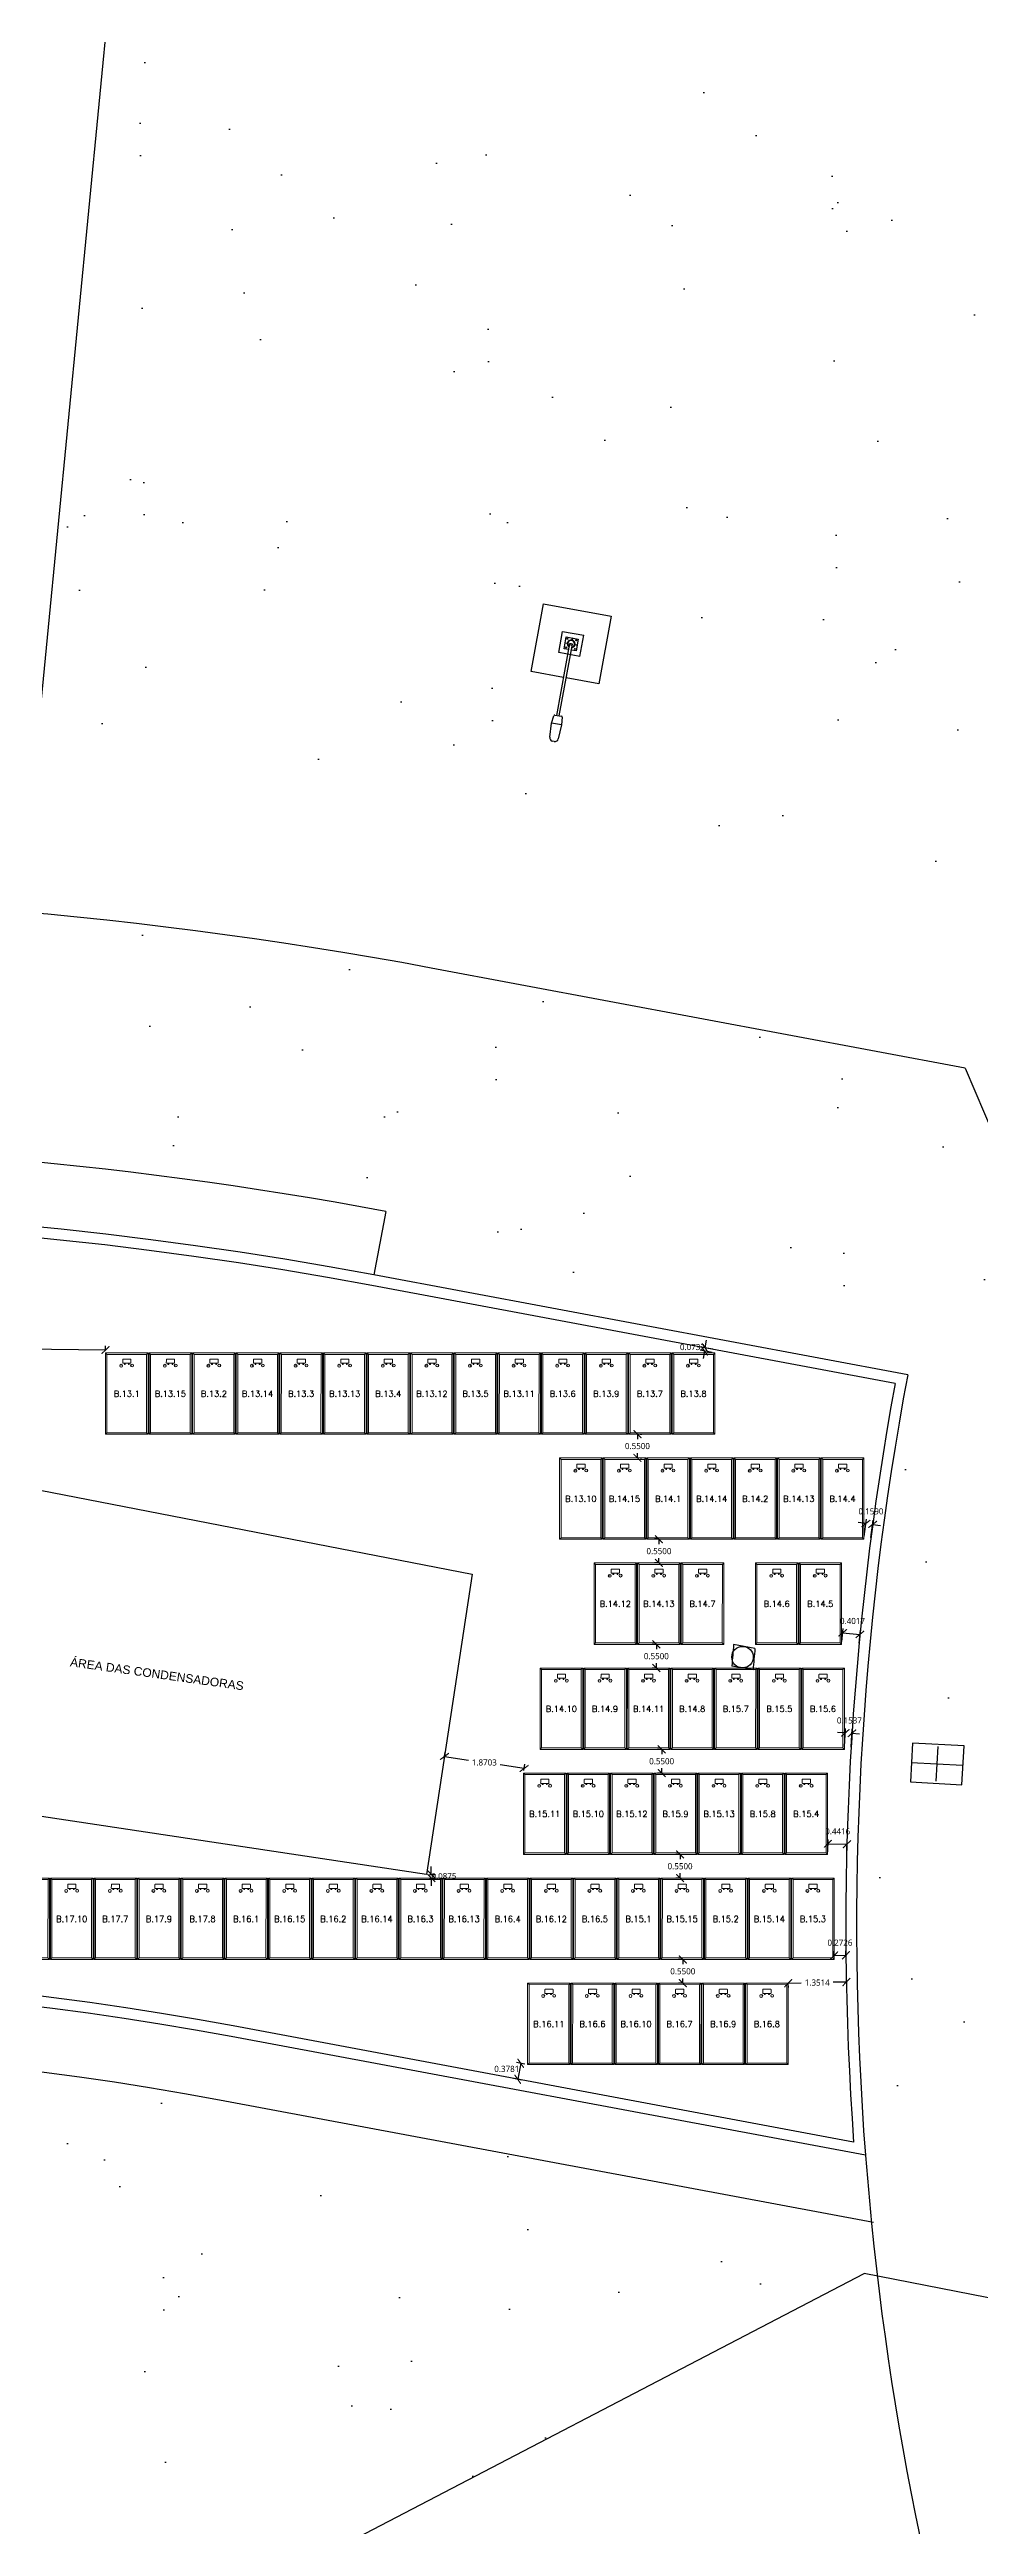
# Model space of a CAD drawing. Header units: metres. Extents: x 399 to 2240, y -1398 to 399.
# Drawn here: x 1980.4 to 2002.1, y -1213.2 to -1155.6 of the extents above; entities that cross this region are included whole.
import ezdxf

# ---------------------------------------------------------------- set-up
doc = ezdxf.new("R2010")
doc.units = ezdxf.units.M
doc.header["$MEASUREMENT"] = 0
doc.layers.get('0').update_dxf_attribs({"linetype": 'CONTINUOUS'})
doc.layers.get('Defpoints').update_dxf_attribs({"linetype": 'CONTINUOUS'})
for name, color, linetype in [('ARQUITETURA', 253, 'CONTINUOUS'), ('Cota', 10, 'CONTINUOUS'), ('MÓDULOS FV', 7, 'CONTINUOUS')]:
    doc.layers.add(name, color=color, linetype=linetype)
doc.layers.add('MOD_ALOCADOS_A', color=5, linetype='CONTINUOUS', lineweight=9)
doc.layers.add('MODULOS_PV', color=2, linetype='CONTINUOUS', lineweight=9)
doc.styles.add('ENGECAD', font='arial.ttf')
doc.styles.add('R120-500', font='romans.shx', dxfattribs={"height": 1.5})
doc.styles.add('Verdana', font='ebrima.ttf', dxfattribs={"height": 0.142547})
doc.dimstyles.get("Standard").update_dxf_attribs({"dimtxt": 0.18, "dimasz": 0.18, "dimexe": 0.18, "dimexo": 0.0625, "dimgap": 0.09, "dimtad": 0, "dimtih": 1, "dimtoh": 1, "dimdec": 4, "dimzin": 0, "dimdsep": 46, "dimtxsty": 'Standard', "dimcen": 0.09, "dimadec": 0, "dimazin": 0, "dimtfac": 1, "dimtdec": 4, "dimtofl": 0, "dimtmove": 0, "dimatfit": 3, "dimfxl": 1, "dimtolj": 1, "dimtzin": 0, "dimarcsym": 0})
pattern_1 = [(350.62296, (1466.5355, -762.2295), (4.08992, 4.08927), [0, -4.56, 0, -5.1, 0, -4.875]), (320.623, (1466.5355, -762.2295), (9.808834, 1.91215), [0, -2.46, 0, -4.11, 0, -1.575]), (280.623, (1464.013, -759.536), (6.39856, -6.807323), [0, -1.5, 0, -5.4, 0, -7.05]), (270.623, (1464.013, -759.536), (8.08648, -4.78256), [0, -0.75, 0, -3.54, 0, -4.05])]

# ---------------------------------------------------------------- blocks, each defined once
blk = doc.blocks.new('modulo')
at = {"layer": 'MODULOS_PV', "color": 8}
for p, q in [((-0.751, 2.014), (-0.753, 2.063)), ((-1.381, 1.342), (-1.43, 1.34)), ((0.577, 0.769), (0.626, 0.771)), ((-0.053, 0.097), (-0.051, 0.048))]:
    blk.add_line(p, q, dxfattribs=at)
for points in [[(-1.43, 1.34), (-0.753, 2.063), (0.626, 0.771), (-0.051, 0.048)], [(-1.381, 1.342), (-0.751, 2.014), (0.577, 0.769), (-0.053, 0.097)]]:
    blk.add_lwpolyline(points, close=True, dxfattribs=at)
for points in [[(-0.956, 1.498), (-0.935, 1.478), (-0.922, 1.492), (-0.943, 1.512)], [(-0.878, 1.581), (-0.857, 1.562), (-0.87, 1.548), (-0.891, 1.567)]]:
    blk.add_lwpolyline(points, dxfattribs=at)
at = {"layer": 'MODULOS_PV', "color": 1}
blk.add_circle((-0.963, 1.403), 0.0332, dxfattribs=at)
at = {"layer": 'MODULOS_PV', "color": 8}
blk.add_circle((-0.793, 1.591), 0.0332, dxfattribs=at)
blk.add_open_spline([(-0.986, 1.473), (-1.006, 1.493), (-1.027, 1.512), (-1.048, 1.532), (-1.048, 1.532), (-1.049, 1.534), (-1.049, 1.536), (-1.048, 1.538), (-1.048, 1.539), (-1.007, 1.583), (-0.966, 1.627), (-0.925, 1.67), (-0.924, 1.671), (-0.922, 1.672), (-0.919, 1.672), (-0.918, 1.671), (-0.917, 1.671), (-0.897, 1.652), (-0.876, 1.632), (-0.855, 1.613), (-0.855, 1.612), (-0.854, 1.611), (-0.854, 1.608), (-0.855, 1.606), (-0.855, 1.605), (-0.896, 1.561), (-0.937, 1.518), (-0.978, 1.474), (-0.979, 1.473), (-0.981, 1.472), (-0.984, 1.472), (-0.985, 1.473), (-0.986, 1.473)], degree=3, knots=[0, 0, 0, 0, 1, 1, 1, 1.002534, 1.003925, 1.008052, 1.008052, 1.008052, 2.008052, 2.008052, 2.008052, 2.012179, 2.01357, 2.016104, 2.016104, 2.016104, 3.016104, 3.016104, 3.016104, 3.018638, 3.02003, 3.024156, 3.024156, 3.024156, 4.024156, 4.024156, 4.024156, 4.028283, 4.029675, 4.032208, 4.032208, 4.032208, 4.032208], dxfattribs=at)
at = {"layer": 'MODULOS_PV', "color": 1, "insert": (-0.997, 1.409), "char_height": 0.0572, "width": 0.10748, "attachment_point": 1, "rotation": 46.87223}
blk.add_mtext('+', dxfattribs=at)
at = {"layer": 'MODULOS_PV', "color": 8, "insert": (-0.827, 1.597), "char_height": 0.0572, "width": 0.10748, "attachment_point": 1, "rotation": 46.87223}
blk.add_mtext('-', dxfattribs=at)
blk = doc.blocks.new('_ArchTick')
at = {"color": 0, "linetype": 'ByBlock', "const_width": 0.15}
blk.add_lwpolyline([(-0.5, -0.5), (0.5, 0.5)], dxfattribs=at)
blk = doc.blocks.new('*D1101')
at = {"layer": 'Cota', "color": 0, "lineweight": -2, "transparency": 16777216}
for p, q in [((1991.492, -1202.427), (1991.296, -1202.39)), ((1991.394, -1202.409), (1991.324, -1202.78)), ((1991.423, -1202.799), (1991.226, -1202.762))]:
    blk.add_line(p, q, dxfattribs=at)
at = {"layer": 'Defpoints', "color": 0, "transparency": 16777216}
for p in [(1991.554, -1202.439), (1991.324, -1202.78), (1991.484, -1202.81)]:
    blk.add_point(p, dxfattribs=at)
at = {"layer": 'Cota', "color": 0, "lineweight": -2, "transparency": 16777216, "xscale": 0.18, "yscale": 0.18, "zscale": 0.18}
for p, rotation in [((1991.394, -1202.409), 79.39323780001254), ((1991.324, -1202.78), 259.3932378000125)]:
    blk.add_blockref('_ArchTick', p, dxfattribs=dict(at, rotation=rotation))
at = {"layer": 'Cota', "color": 0, "transparency": 16777216, "insert": (1991.071, -1202.541), "char_height": 0.1425, "attachment_point": 5, "style": 'Verdana'}
blk.add_mtext('\\A1;0.3781', dxfattribs=at)
blk = doc.blocks.new('*D1102')
at = {"layer": 'Cota', "color": 0, "lineweight": -2, "transparency": 16777216}
for p, q in [((1997.61, -1200.549), (1997.914, -1200.543)), ((1997.611, -1200.611), (1997.612, -1200.649)), ((1998.961, -1200.523), (1998.657, -1200.529)), ((1998.962, -1200.586), (1998.963, -1200.623))]:
    blk.add_line(p, q, dxfattribs=at)
at = {"layer": 'Defpoints', "color": 0, "transparency": 16777216}
for p in [(1997.61, -1200.549), (1998.961, -1200.523), (1998.961, -1200.523)]:
    blk.add_point(p, dxfattribs=at)
at = {"layer": 'Cota', "color": 0, "lineweight": -2, "transparency": 16777216, "xscale": 0.18, "yscale": 0.18, "zscale": 0.18}
for p, rotation in [((1997.61, -1200.549), 181.0801411713875), ((1998.961, -1200.523), 1.080141171387415)]:
    blk.add_blockref('_ArchTick', p, dxfattribs=dict(at, rotation=rotation))
at = {"layer": 'Cota', "color": 0, "transparency": 16777216, "insert": (1998.285, -1200.536), "char_height": 0.1425, "attachment_point": 5, "style": 'Verdana'}
blk.add_mtext('\\A1;1.3514', dxfattribs=at)
blk = doc.blocks.new('*D1103')
at = {"layer": 'Cota', "color": 0, "lineweight": -2, "transparency": 16777216}
for p, q in [((1998.68, -1199.936), (1998.678, -1199.803)), ((1998.679, -1199.903), (1998.952, -1199.9)), ((1998.952, -1199.933), (1998.951, -1199.8))]:
    blk.add_line(p, q, dxfattribs=at)
at = {"layer": 'Defpoints', "color": 0, "transparency": 16777216}
for p in [(1998.68, -1199.999), (1998.952, -1199.9), (1998.953, -1199.996)]:
    blk.add_point(p, dxfattribs=at)
at = {"layer": 'Cota', "color": 0, "lineweight": -2, "transparency": 16777216, "xscale": 0.18, "yscale": 0.18, "zscale": 0.18}
for p, rotation in [((1998.679, -1199.903), 180.6465997964564), ((1998.952, -1199.9), 0.6465997964564099)]:
    blk.add_blockref('_ArchTick', p, dxfattribs=dict(at, rotation=rotation))
at = {"layer": 'Cota', "color": 0, "transparency": 16777216, "insert": (1998.812, -1199.609), "char_height": 0.1425, "attachment_point": 5, "style": 'Verdana'}
blk.add_mtext('\\A1;0.2726', dxfattribs=at)
blk = doc.blocks.new('*D1104')
at = {"layer": 'Cota', "color": 0, "lineweight": -2, "transparency": 16777216}
for p, q in [((1998.528, -1197.496), (1998.535, -1197.211)), ((1998.969, -1197.507), (1998.976, -1197.221)), ((1998.532, -1197.311), (1998.974, -1197.321))]:
    blk.add_line(p, q, dxfattribs=at)
at = {"layer": 'Defpoints', "color": 0, "transparency": 16777216}
for p in [(1998.526, -1197.559), (1998.968, -1197.569), (1998.974, -1197.321)]:
    blk.add_point(p, dxfattribs=at)
at = {"layer": 'Cota', "color": 0, "lineweight": -2, "transparency": 16777216, "xscale": 0.18, "yscale": 0.18, "zscale": 0.18}
for p, rotation in [((1998.532, -1197.311), 178.6527576773388), ((1998.974, -1197.321), 358.6527576773389)]:
    blk.add_blockref('_ArchTick', p, dxfattribs=dict(at, rotation=rotation))
at = {"layer": 'Cota', "color": 0, "transparency": 16777216, "insert": (1998.76, -1197.023), "char_height": 0.1425, "attachment_point": 5, "style": 'Verdana'}
blk.add_mtext('\\A1;0.4416', dxfattribs=at)
blk = doc.blocks.new('*D1105')
at = {"layer": 'Cota', "color": 0, "lineweight": -2, "transparency": 16777216}
for p, q in [((1998.937, -1194.735), (1998.757, -1194.725)), ((1998.918, -1195.056), (1998.943, -1194.635)), ((1999.072, -1195.065), (1999.096, -1194.644)), ((1999.091, -1194.744), (1999.27, -1194.755))]:
    blk.add_line(p, q, dxfattribs=at)
at = {"layer": 'Defpoints', "color": 0, "transparency": 16777216}
for p in [(1999.091, -1194.744), (1998.915, -1195.119), (1999.068, -1195.128)]:
    blk.add_point(p, dxfattribs=at)
at = {"layer": 'Cota', "color": 0, "lineweight": -2, "transparency": 16777216, "xscale": 0.18, "yscale": 0.18, "zscale": 0.18}
for p, rotation in [((1998.937, -1194.735), 356.6450606370032), ((1999.091, -1194.744), 176.6450606370032)]:
    blk.add_blockref('_ArchTick', p, dxfattribs=dict(at, rotation=rotation))
at = {"layer": 'Cota', "color": 0, "transparency": 16777216, "insert": (1999.031, -1194.447), "char_height": 0.1425, "attachment_point": 5, "style": 'Verdana'}
blk.add_mtext('\\A1;0.1537', dxfattribs=at)
blk = doc.blocks.new('*D1106')
at = {"layer": 'Cota', "color": 0, "lineweight": -2, "transparency": 16777216}
for p, q in [((1998.857, -1192.616), (1998.886, -1192.31)), ((1998.877, -1192.41), (1999.277, -1192.447)), ((1999.257, -1192.654), (1999.286, -1192.348))]:
    blk.add_line(p, q, dxfattribs=at)
at = {"layer": 'Defpoints', "color": 0, "transparency": 16777216}
for p in [(1999.277, -1192.447), (1998.852, -1192.679), (1999.252, -1192.716)]:
    blk.add_point(p, dxfattribs=at)
at = {"layer": 'Cota', "color": 0, "lineweight": -2, "transparency": 16777216, "xscale": 0.18, "yscale": 0.18, "zscale": 0.18}
for p, rotation in [((1998.877, -1192.41), 174.6578127096042), ((1999.277, -1192.447), 354.6578127096042)]:
    blk.add_blockref('_ArchTick', p, dxfattribs=dict(at, rotation=rotation))
at = {"layer": 'Cota', "color": 0, "transparency": 16777216, "insert": (1999.104, -1192.137), "char_height": 0.1425, "attachment_point": 5, "style": 'Verdana'}
blk.add_mtext('\\A1;0.4017', dxfattribs=at)
blk = doc.blocks.new('*D1107')
at = {"layer": 'Cota', "color": 0, "lineweight": -2, "transparency": 16777216}
for p, q in [((1999.376, -1190.177), (1999.428, -1189.772)), ((1999.533, -1190.197), (1999.586, -1189.792)), ((1999.415, -1189.871), (1999.237, -1189.848)), ((1999.573, -1189.892), (1999.751, -1189.915))]:
    blk.add_line(p, q, dxfattribs=at)
at = {"layer": 'Defpoints', "color": 0, "transparency": 16777216}
for p in [(1999.368, -1190.239), (1999.525, -1190.259), (1999.573, -1189.892)]:
    blk.add_point(p, dxfattribs=at)
at = {"layer": 'Cota', "color": 0, "lineweight": -2, "transparency": 16777216, "xscale": 0.18, "yscale": 0.18, "zscale": 0.18}
for p, rotation in [((1999.415, -1189.871), 352.6264850327659), ((1999.573, -1189.892), 172.6264850327658)]:
    blk.add_blockref('_ArchTick', p, dxfattribs=dict(at, rotation=rotation))
at = {"layer": 'Cota', "color": 0, "transparency": 16777216, "insert": (1999.532, -1189.591), "char_height": 0.1425, "attachment_point": 5, "style": 'Verdana'}
blk.add_mtext('\\A1;0.1590', dxfattribs=at)
blk = doc.blocks.new('*D1108')
at = {"layer": 'Cota', "color": 0, "lineweight": -2, "transparency": 16777216}
for p, q in [((1995.678, -1185.792), (1995.711, -1185.615)), ((1995.845, -1185.897), (1995.567, -1185.845)), ((1995.858, -1185.825), (1995.58, -1185.773)), ((1995.665, -1185.864), (1995.632, -1186.04))]:
    blk.add_line(p, q, dxfattribs=at)
at = {"layer": 'Defpoints', "color": 0, "transparency": 16777216}
for p in [(1995.678, -1185.792), (1995.906, -1185.909), (1995.92, -1185.837)]:
    blk.add_point(p, dxfattribs=at)
at = {"layer": 'Cota', "color": 0, "lineweight": -2, "transparency": 16777216, "xscale": 0.18, "yscale": 0.18, "zscale": 0.18}
for p, rotation in [((1995.665, -1185.864), 79.39323780009576), ((1995.678, -1185.792), 259.3932378000958)]:
    blk.add_blockref('_ArchTick', p, dxfattribs=dict(at, rotation=rotation))
at = {"layer": 'Cota', "color": 0, "transparency": 16777216, "insert": (1995.384, -1185.774), "char_height": 0.1425, "attachment_point": 5, "style": 'Verdana'}
blk.add_mtext('\\A1;0.0732', dxfattribs=at)
blk = doc.blocks.new('*D1109')
at = {"layer": 'Cota', "color": 0, "lineweight": -2, "transparency": 16777216}
for p, q in [((1994.107, -1187.799), (1994.107, -1187.91)), ((1994.169, -1187.799), (1994.207, -1187.799)), ((1994.107, -1188.349), (1994.107, -1188.237)), ((1994.169, -1188.349), (1994.207, -1188.349))]:
    blk.add_line(p, q, dxfattribs=at)
at = {"layer": 'Defpoints', "color": 0, "transparency": 16777216}
for p in [(1994.107, -1187.799), (1994.107, -1188.349), (1994.107, -1188.349)]:
    blk.add_point(p, dxfattribs=at)
at = {"layer": 'Cota', "color": 0, "lineweight": -2, "transparency": 16777216, "xscale": 0.18, "yscale": 0.18, "zscale": 0.18}
for p, rotation in [((1994.107, -1187.799), 90.0000587896407), ((1994.107, -1188.349), 270.0000587896407)]:
    blk.add_blockref('_ArchTick', p, dxfattribs=dict(at, rotation=rotation))
at = {"layer": 'Cota', "color": 0, "transparency": 16777216, "insert": (1994.107, -1188.074), "char_height": 0.1425, "attachment_point": 5, "style": 'Verdana'}
blk.add_mtext('\\A1;0.5500', dxfattribs=at)
blk = doc.blocks.new('*D1110')
at = {"layer": 'Cota', "color": 0, "lineweight": -2, "transparency": 16777216}
for p, q in [((1994.6, -1190.239), (1994.506, -1190.239)), ((1994.606, -1190.239), (1994.606, -1190.35)), ((1994.6, -1190.789), (1994.506, -1190.789)), ((1994.606, -1190.789), (1994.606, -1190.677))]:
    blk.add_line(p, q, dxfattribs=at)
at = {"layer": 'Defpoints', "color": 0, "transparency": 16777216}
for p in [(1994.663, -1190.239), (1994.606, -1190.789), (1994.663, -1190.789)]:
    blk.add_point(p, dxfattribs=at)
at = {"layer": 'Cota', "color": 0, "lineweight": -2, "transparency": 16777216, "xscale": 0.18, "yscale": 0.18, "zscale": 0.18}
for p, rotation in [((1994.606, -1190.239), 90.0000587896705), ((1994.606, -1190.789), 270.0000587896705)]:
    blk.add_blockref('_ArchTick', p, dxfattribs=dict(at, rotation=rotation))
at = {"layer": 'Cota', "color": 0, "transparency": 16777216, "insert": (1994.606, -1190.514), "char_height": 0.1425, "attachment_point": 5, "style": 'Verdana'}
blk.add_mtext('\\A1;0.5500', dxfattribs=at)
blk = doc.blocks.new('*D1111')
at = {"layer": 'Cota', "color": 0, "lineweight": -2, "transparency": 16777216}
for p, q in [((1994.543, -1192.679), (1994.446, -1192.679)), ((1994.543, -1193.229), (1994.446, -1193.229)), ((1994.546, -1192.679), (1994.546, -1192.79)), ((1994.546, -1193.229), (1994.546, -1193.117))]:
    blk.add_line(p, q, dxfattribs=at)
at = {"layer": 'Defpoints', "color": 0, "transparency": 16777216}
for p in [(1994.546, -1193.229), (1994.606, -1192.679), (1994.606, -1193.229)]:
    blk.add_point(p, dxfattribs=at)
at = {"layer": 'Cota', "color": 0, "lineweight": -2, "transparency": 16777216, "xscale": 0.18, "yscale": 0.18, "zscale": 0.18}
for p, rotation in [((1994.546, -1192.679), 90.0000587896732), ((1994.546, -1193.229), 270.0000587896732)]:
    blk.add_blockref('_ArchTick', p, dxfattribs=dict(at, rotation=rotation))
at = {"layer": 'Cota', "color": 0, "transparency": 16777216, "insert": (1994.546, -1192.954), "char_height": 0.1425, "attachment_point": 5, "style": 'Verdana'}
blk.add_mtext('\\A1;0.5500', dxfattribs=at)
blk = doc.blocks.new('*D1112')
at = {"layer": 'Cota', "color": 0, "lineweight": -2, "transparency": 16777216}
for p, q in [((1994.667, -1195.119), (1994.57, -1195.119)), ((1994.67, -1195.119), (1994.67, -1195.23)), ((1994.667, -1195.669), (1994.57, -1195.669)), ((1994.67, -1195.669), (1994.67, -1195.557))]:
    blk.add_line(p, q, dxfattribs=at)
at = {"layer": 'Defpoints', "color": 0, "transparency": 16777216}
for p in [(1994.729, -1195.119), (1994.67, -1195.669), (1994.729, -1195.669)]:
    blk.add_point(p, dxfattribs=at)
at = {"layer": 'Cota', "color": 0, "lineweight": -2, "transparency": 16777216, "xscale": 0.18, "yscale": 0.18, "zscale": 0.18}
for p, rotation in [((1994.67, -1195.119), 90.0000587896732), ((1994.67, -1195.669), 270.0000587896732)]:
    blk.add_blockref('_ArchTick', p, dxfattribs=dict(at, rotation=rotation))
at = {"layer": 'Cota', "color": 0, "transparency": 16777216, "insert": (1994.67, -1195.394), "char_height": 0.1425, "attachment_point": 5, "style": 'Verdana'}
blk.add_mtext('\\A1;0.5500', dxfattribs=at)
blk = doc.blocks.new('*D1113')
at = {"layer": 'Cota', "color": 0, "lineweight": -2, "transparency": 16777216}
for p, q in [((1995.087, -1197.559), (1994.998, -1197.559)), ((1995.098, -1197.559), (1995.098, -1197.67)), ((1995.087, -1198.109), (1994.998, -1198.109)), ((1995.098, -1198.109), (1995.098, -1197.997))]:
    blk.add_line(p, q, dxfattribs=at)
at = {"layer": 'Defpoints', "color": 0, "transparency": 16777216}
for p in [(1995.149, -1197.559), (1995.098, -1198.109), (1995.149, -1198.109)]:
    blk.add_point(p, dxfattribs=at)
at = {"layer": 'Cota', "color": 0, "lineweight": -2, "transparency": 16777216, "xscale": 0.18, "yscale": 0.18, "zscale": 0.18}
for p, rotation in [((1995.098, -1197.559), 90.00005878965374), ((1995.098, -1198.109), 270.0000587896537)]:
    blk.add_blockref('_ArchTick', p, dxfattribs=dict(at, rotation=rotation))
at = {"layer": 'Cota', "color": 0, "transparency": 16777216, "insert": (1995.098, -1197.834), "char_height": 0.1425, "attachment_point": 5, "style": 'Verdana'}
blk.add_mtext('\\A1;0.5500', dxfattribs=at)
blk = doc.blocks.new('*D1114')
at = {"layer": 'Cota', "color": 0, "lineweight": -2, "transparency": 16777216}
for p, q in [((1995.145, -1199.999), (1995.061, -1199.999)), ((1995.161, -1199.999), (1995.161, -1200.11)), ((1995.145, -1200.549), (1995.061, -1200.549)), ((1995.161, -1200.549), (1995.161, -1200.437))]:
    blk.add_line(p, q, dxfattribs=at)
at = {"layer": 'Defpoints', "color": 0, "transparency": 16777216}
for p in [(1995.207, -1199.999), (1995.161, -1200.549), (1995.207, -1200.549)]:
    blk.add_point(p, dxfattribs=at)
at = {"layer": 'Cota', "color": 0, "lineweight": -2, "transparency": 16777216, "xscale": 0.18, "yscale": 0.18, "zscale": 0.18}
for p, rotation in [((1995.161, -1199.999), 90.00005878965327), ((1995.161, -1200.549), 270.0000587896532)]:
    blk.add_blockref('_ArchTick', p, dxfattribs=dict(at, rotation=rotation))
at = {"layer": 'Cota', "color": 0, "transparency": 16777216, "insert": (1995.161, -1200.274), "char_height": 0.1425, "attachment_point": 5, "style": 'Verdana'}
blk.add_mtext('\\A1;0.5500', dxfattribs=at)
blk = doc.blocks.new('*D1115')
at = {"layer": 'Cota', "color": 0, "lineweight": -2, "transparency": 16777216}
for p, q in [((1974.286, -1185.765), (1974.287, -1185.662)), ((1974.286, -1185.762), (1977.641, -1185.799)), ((1981.747, -1185.846), (1981.748, -1185.743)), ((1981.747, -1185.843), (1978.393, -1185.807))]:
    blk.add_line(p, q, dxfattribs=at)
at = {"layer": 'Defpoints', "color": 0, "transparency": 16777216}
for p in [(1974.286, -1185.762), (1974.286, -1185.827), (1981.746, -1185.909)]:
    blk.add_point(p, dxfattribs=at)
at = {"layer": 'Cota', "color": 0, "lineweight": -2, "transparency": 16777216, "xscale": 0.18, "yscale": 0.18, "zscale": 0.18}
for p, rotation in [((1974.286, -1185.762), 179.3739300210051), ((1981.747, -1185.843), 359.3739300210051)]:
    blk.add_blockref('_ArchTick', p, dxfattribs=dict(at, rotation=rotation))
at = {"layer": 'Cota', "color": 0, "transparency": 16777216, "insert": (1978.017, -1185.803), "char_height": 0.1425, "attachment_point": 5, "style": 'Verdana'}
blk.add_mtext('\\A1;7.4612', dxfattribs=at)
blk = doc.blocks.new('*D1127')
at = {"layer": 'Cota', "color": 0, "lineweight": -2, "transparency": 16777216}
for p, q in [((1989.318, -1198.021), (1989.318, -1197.841)), ((1989.272, -1198.021), (1989.418, -1198.021)), ((1989.272, -1198.109), (1989.418, -1198.109)), ((1989.318, -1198.109), (1989.318, -1198.289))]:
    blk.add_line(p, q, dxfattribs=at)
at = {"layer": 'Defpoints', "color": 0, "transparency": 16777216}
for p in [(1989.209, -1198.021), (1989.209, -1198.109), (1989.318, -1198.109)]:
    blk.add_point(p, dxfattribs=at)
at = {"layer": 'Cota', "color": 0, "lineweight": -2, "transparency": 16777216, "xscale": 0.18, "yscale": 0.18, "zscale": 0.18}
for p, rotation in [((1989.318, -1198.021), 270.0000587897921), ((1989.318, -1198.109), 90.00005878979215)]:
    blk.add_blockref('_ArchTick', p, dxfattribs=dict(at, rotation=rotation))
at = {"layer": 'Cota', "color": 0, "transparency": 16777216, "insert": (1989.61, -1198.065), "char_height": 0.1425, "attachment_point": 5, "style": 'Verdana'}
blk.add_mtext('\\A1;0.0875', dxfattribs=at)
blk = doc.blocks.new('*D1128')
at = {"layer": 'Cota', "color": 0, "lineweight": -2, "transparency": 16777216}
for p, q in [((1989.618, -1195.327), (1989.639, -1195.184)), ((1989.624, -1195.282), (1990.181, -1195.367)), ((1991.473, -1195.563), (1990.916, -1195.478)), ((1991.467, -1195.607), (1991.488, -1195.464))]:
    blk.add_line(p, q, dxfattribs=at)
at = {"layer": 'Defpoints', "color": 0, "transparency": 16777216}
for p in [(1989.608, -1195.388), (1989.624, -1195.282), (1991.457, -1195.669)]:
    blk.add_point(p, dxfattribs=at)
at = {"layer": 'Cota', "color": 0, "lineweight": -2, "transparency": 16777216, "xscale": 0.18, "yscale": 0.18, "zscale": 0.18}
for p, rotation in [((1989.624, -1195.282), 171.3787886350842), ((1991.473, -1195.563), 351.3787886350843)]:
    blk.add_blockref('_ArchTick', p, dxfattribs=dict(at, rotation=rotation))
at = {"layer": 'Cota', "color": 0, "transparency": 16777216, "insert": (1990.549, -1195.423), "char_height": 0.1425, "attachment_point": 5, "style": 'Verdana'}
blk.add_mtext('\\A1;1.8703', dxfattribs=at)

msp = doc.modelspace()

# ---------------------------------------------------------------- hatches: boundary and pattern name
at = {"layer": 'ARQUITETURA'}
h = msp.add_hatch(dxfattribs=at)
h.set_pattern_fill('AR-SAND', color=116, scale=3, angle=-46.87704, style=0)
h.set_pattern_definition(pattern_1)
h.paths.add_polyline_path([(1984.12759, -1141.16986), (1983.91476, -1144.15924), (1982.84013, -1144.08273), (1980.11848, -1171.81562), (1989.50563, -1172.83207), (2002.4635, -1175.36232), (2004.70951, -1163.2691), (2008.1923, -1163.92132), (2011.43611, -1147.41115), (2007.82489, -1146.63315), (2008.10557, -1145.13435)])
h = msp.add_hatch(dxfattribs=at)
h.set_pattern_fill('AR-SAND', color=116, scale=3, angle=-46.87704, style=0)
h.set_pattern_definition(pattern_1)
h.paths.add_polyline_path([(2008.00071, -1145.11471), (2011.52167, -1146.14201), (2011.58823, -1145.78655)])
h.paths.add_polyline_path([(2011.50994, -1146.20466), (2005.92593, -1176.01071), (2009.51758, -1156.84434), (2009.51754, -1156.84433), (2011.28916, -1147.38364)])
edge = h.paths.add_edge_path()
edge.add_line((1981.15651, -1171.77599), (1975.18458, -1171.19626))
edge.add_line((1975.18458, -1171.19626), (1977.01386, -1152.35226))
edge.add_line((1977.01386, -1152.35226), (1946.45592, -1159.90345))
edge.add_line((1946.45592, -1159.90345), (1949.83932, -1173.59435))
edge.add_arc((1971.32536, -1273.04993), 101.75, 84.4553969, 102.1906354, ccw=False)
h = msp.add_hatch(dxfattribs=at)
h.set_pattern_fill('AR-SAND', color=116, scale=3, angle=-46.87704, style=0)
h.set_pattern_definition(pattern_1)
h.paths.add_polyline_path([(2005.92593, -1176.01071), (2011.48056, -1177.05091), (2011.76165, -1182.23207), (2013.85008, -1188.7879), (2015.04497, -1193.27489), (2016.46975, -1200.45313), (2020.43797, -1211.4072), (2019.66286, -1211.25574), (2004.64815, -1175.9566), (2004.34673, -1174.31467), (2005.5148, -1174.10025)])
edge = h.paths.add_edge_path()
edge.add_line((2001.722, -1179.29655), (1999.39192, -1178.85664))
edge.add_line((1999.39192, -1178.85664), (2000.76133, -1183.75233))
edge.add_line((2000.76133, -1183.75233), (2002.48962, -1184.22788))
edge.add_line((2002.48962, -1184.22788), (2004.03604, -1186.01489))
edge.add_line((2004.03604, -1186.01489), (2004.68989, -1192.70557))
edge.add_line((2004.68989, -1192.70557), (2007.184, -1195.36869))
edge.add_line((2007.184, -1195.36869), (2009.96269, -1201.0754))
edge.add_line((2009.96269, -1201.0754), (2013.60856, -1210.0728))
edge.add_line((2013.60856, -1210.0728), (2014.92203, -1210.32944))
edge.add_line((2014.92203, -1210.32944), (2001.72035, -1179.29268))
h = msp.add_hatch(dxfattribs=at)
h.set_pattern_fill('AR-SAND', color=116, scale=3, angle=-46.87704, style=0)
h.set_pattern_definition(pattern_1)
h.paths.add_polyline_path([(1968.9397, -1175.47667), (1969.02601, -1177.39605), (1972.99156, -1177.31443), (1980.86358, -1177.77619), (1990.30695, -1179.19009), (2001.35222, -1181.25851), (2001.722, -1179.29655), (1989.31795, -1176.97012), (1984.28414, -1176.06464), (1972.70691, -1175.34477)])
h.paths.add_polyline_path([(1965.02855, -1177.54241), (1964.94195, -1175.61665), (1962.44622, -1175.70403), (1953.48839, -1176.94111), (1938.94793, -1180.81781), (1927.11067, -1185.95896), (1914.8088, -1193.36291), (1907.47218, -1199.04206), (1908.83813, -1200.50058), (1915.41236, -1195.32092), (1922.39233, -1190.74792), (1929.65232, -1186.84424), (1937.161, -1183.60241), (1948.06103, -1180.16918), (1955.43574, -1178.62757)])
h = msp.add_hatch(dxfattribs=at)
h.set_pattern_fill('AR-SAND', color=116, scale=3, angle=-46.87704, style=0)
h.set_pattern_definition(pattern_1)
edge = h.paths.add_edge_path()
edge.add_arc((1971.32536, -1273.04993), 92, 93.8204068, 111.9076302)
edge.add_line((1936.99912, -1187.69356), (1937.55879, -1189.08524))
edge.add_arc((1971.32536, -1273.04993), 90.5, 111.9076302, 114.2035396)
edge.add_line((1934.22223, -1190.50535), (1933.60764, -1189.13704))
edge.add_arc((1971.32536, -1273.04993), 92, 114.2032815, 121.5740711)
edge.add_line((1923.15412, -1194.66924), (1910.16167, -1202.65415))
edge.add_line((1910.16167, -1202.65415), (1908.83813, -1200.50058))
edge.add_arc((1971.32536, -1273.04993), 95.75, 93.7716139, 130.738536, ccw=False)
edge.add_line((1965.02697, -1177.5073), (1965.19547, -1181.25437))
edge = h.paths.add_edge_path()
edge.add_arc((1971.32536, -1273.04993), 92, 79.3932378, 91.3290897)
edge.add_line((1969.19143, -1181.07468), (1969.02293, -1177.32761))
edge.add_arc((1971.32536, -1273.04993), 95.75, 79.3932378, 91.3778825, ccw=False)
edge.add_line((1988.94981, -1178.93595), (2001.35222, -1181.25851))
edge.add_line((2001.35222, -1181.25851), (2013.60856, -1210.0728))
edge.add_line((2013.60856, -1210.0728), (1999.37331, -1207.29136))
edge.add_line((1999.37331, -1207.29136), (1985.93382, -1214.28905))
edge.add_line((1985.93382, -1214.28905), (1979.21913, -1214.59099))
edge.add_line((1979.21913, -1214.59099), (1980.33647, -1202.62408))
edge.add_arc((1971.32536, -1273.04993), 71, 79.3932378, 82.708528, ccw=False)
edge.add_line((1984.39414, -1203.26306), (1999.54116, -1206.0996))
edge.add_arc((2068.68338, -1199.20868), 69.48476, 169.3932378, 185.6914692, ccw=False)
edge.add_line((2000.38586, -1186.41881), (1987.98346, -1184.09624))
edge.add_line((1987.98346, -1184.09624), (1988.25956, -1182.62187))

# ---------------------------------------------------------------- linework, layer by layer
for p, q in [((1982.84289, -1144.05429), (1980.15265, -1171.76728)), ((1991.63748, -1170.08388), (1991.92277, -1168.50952)), ((1991.92277, -1168.50952), (1993.49713, -1168.79481)), ((1993.49713, -1168.79481), (1993.21184, -1170.36917)), ((1992.23306, -1171.10158), (1992.53529, -1169.43375)), ((1992.27669, -1169.64096), (1992.36585, -1169.14897)), ((1992.76868, -1169.73011), (1992.27669, -1169.64096)), ((1992.29209, -1171.11228), (1992.59432, -1169.44444)), ((1992.36585, -1169.14897), (1992.85784, -1169.23812)), ((1992.40455, -1169.55234), (1992.45447, -1169.27682)), ((1992.51032, -1169.5715), (1992.40455, -1169.55234)), ((1992.4291, -1169.41684), (1992.47833, -1169.42576)), ((1992.42999, -1169.41192), (1992.47922, -1169.42084)), ((1992.46289, -1169.5248), (1992.43337, -1169.51945)), ((1992.44813, -1169.52212), (1992.44546, -1169.53688)), ((1992.44813, -1169.52212), (1992.45081, -1169.50736)), ((1992.45447, -1169.27682), (1992.72998, -1169.32675)), ((1992.49944, -1169.32308), (1992.46992, -1169.31773)), ((1992.48201, -1169.33517), (1992.48736, -1169.30565)), ((1992.58897, -1169.47396), (1992.52994, -1169.46327)), ((1992.59432, -1169.44444), (1992.53529, -1169.43375)), ((1992.56529, -1169.43644), (1992.56439, -1169.44136)), ((1992.57021, -1169.43733), (1992.56439, -1169.44136)), ((1992.56439, -1169.44136), (1992.56931, -1169.44225)), ((1992.56529, -1169.43644), (1992.57021, -1169.43733)), ((1992.56529, -1169.43644), (1992.56931, -1169.44225)), ((1992.57021, -1169.43733), (1992.56931, -1169.44225)), ((1992.68006, -1169.60226), (1992.56936, -1169.5822)), ((1992.58977, -1169.30134), (1992.58088, -1169.35038)), ((1992.59469, -1169.30223), (1992.5858, -1169.35127)), ((1992.66461, -1169.56135), (1992.63509, -1169.556)), ((1992.65252, -1169.54392), (1992.64717, -1169.57343)), ((1992.65538, -1169.45785), (1992.70461, -1169.46677)), ((1992.65627, -1169.45293), (1992.7055, -1169.46185)), ((1992.67164, -1169.35429), (1992.70116, -1169.35963)), ((1992.72998, -1169.32675), (1992.68006, -1169.60226)), ((1992.6864, -1169.35696), (1992.68372, -1169.37172)), ((1992.6864, -1169.35696), (1992.68907, -1169.3422)), ((1992.76868, -1169.73011), (1992.85784, -1169.23812)), ((1992.39268, -1170.22073), (1991.63748, -1170.08388)), ((1993.21184, -1170.36917), (1992.45171, -1170.23143)), ((1992.06868, -1171.60979), (1992.11376, -1171.28322)), ((1992.11376, -1171.28322), (1992.16061, -1171.10878)), ((1992.34007, -1171.32423), (1992.11376, -1171.28322)), ((1992.18386, -1171.09267), (1992.34129, -1171.1212)), ((1992.34007, -1171.32423), (1992.26769, -1171.64585)), ((1992.35741, -1171.14444), (1992.34007, -1171.32423)), ((1992.17538, -1171.707), (1992.13367, -1171.69944)), ((2001.72035, -1179.29268), (1989.31795, -1176.97012)), ((2001.72035, -1179.29268), (2014.92203, -1210.32944)), ((1988.25956, -1182.62187), (1987.98346, -1184.09624)), ((2000.09456, -1186.6186), (1987.93744, -1184.34197)), ((2000.38586, -1186.41881), (1987.98346, -1184.09624)), ((2000.49942, -1194.97345), (2000.44953, -1195.87207)), ((2001.69757, -1195.03996), (2000.49942, -1194.97345)), ((2000.46316, -1195.42167), (2001.66, -1195.48811)), ((2001.08308, -1195.05547), (2001.03874, -1195.85424)), ((2001.64769, -1195.93858), (2001.69757, -1195.03996)), ((2000.44953, -1195.87207), (2001.64769, -1195.93858)), ((1999.40405, -1204.54785), (1984.67025, -1201.78869)), ((1999.13053, -1204.24228), (1984.71626, -1201.54296)), ((1999.59461, -1206.10961), (1984.39414, -1203.26306)), ((1985.93382, -1214.28905), (1999.37331, -1207.29136)), ((2013.60856, -1210.0728), (1999.37331, -1207.29136))]:
    msp.add_line(p, q, dxfattribs=at)
at = {"layer": 'ARQUITETURA', "color": 6}
for p, q in [((1996.79311, -1193.27464), (1996.29907, -1193.18212)), ((1996.83619, -1192.77401), (1996.34249, -1192.68156))]:
    msp.add_line(p, q, dxfattribs=at)
at = {"layer": 'ARQUITETURA'}
msp.add_lwpolyline([(1976.13779, -1196.05768), (1977.15349, -1188.50178), (1990.26593, -1191.05033), (1989.20905, -1198.02118)], close=True, dxfattribs=at)
for centre in [(1992.44813, -1169.52212), (1992.48468, -1169.32041), (1992.64985, -1169.55868), (1992.6864, -1169.35696)]:
    msp.add_circle(centre, 0.01, dxfattribs=at)
at = {"layer": 'ARQUITETURA', "color": 6}
msp.add_circle((1996.54905, -1192.97508), 0.25, dxfattribs=at)
at = {"layer": 'ARQUITETURA'}
for centre, radius, start, end in [((1992.5673, -1169.43935), 0.09, 277.5204626, 238.5604232), ((1992.56726, -1169.43954), 0.081, 279.5756624, 236.0734921), ((1992.18029, -1171.11235), 0.02, 79.7288721, 169.7288721), ((1992.33773, -1171.14088), 0.02, 349.7288721, 79.7288721), ((1992.14793, -1171.62073), 0.08, 172.1415931, 259.7288721), ((1992.18964, -1171.62828), 0.08, 259.7288721, 347.316151), ((1971.32536, -1273.04993), 97.75, 79.3932378, 130.738536), ((1971.32536, -1273.04993), 92, 79.3932378, 91.3290897), ((1971.32536, -1273.04993), 90.5, 79.3932378, 121.5740711), ((1971.32536, -1273.04993), 90.25, 79.3932378, 121.5740711), ((2068.68338, -1199.20868), 69.73476, 169.5986443, 184.1393249), ((2068.68338, -1199.20868), 69.48476, 169.3932378, 184.4069148), ((1971.32536, -1273.04993), 72.75, 79.3932378, 121.5740711), ((1971.32536, -1273.04993), 72.5, 79.3932378, 121.5740711), ((1971.32536, -1273.04993), 71, 79.3932378, 121.5740811), ((2068.68338, -1199.20868), 69.48276, 184.4083942, 198.3488213)]:
    msp.add_arc(centre, radius, start, end, dxfattribs=at)
at = {"layer": 'ARQUITETURA', "color": 6}
for radius, start, end in [(72.63476, 174.8443182, 175.2406541), (72.13476, 174.8822178, 175.2813281)]:
    msp.add_arc((2068.68338, -1199.20868), radius, start, end, dxfattribs=at)

# ---------------------------------------------------------------- block references
at = {"layer": 'MÓDULOS FV', "rotation": 313.12783086684}
for p in [(1981.74631, -1187.86872), (1982.75931, -1187.86872), (1983.77231, -1187.86872), (1984.78531, -1187.86872), (1985.79831, -1187.86872), (1986.81131, -1187.86872), (1987.82431, -1187.86872), (1988.83731, -1187.86872), (1989.85031, -1187.86872), (1990.86331, -1187.86872), (1991.87631, -1187.86872), (1992.88931, -1187.86872), (1993.90231, -1187.86872), (1994.91531, -1187.86872), (1992.29864, -1190.30872), (1993.31164, -1190.30872), (1994.32464, -1190.30872), (1995.33764, -1190.30872), (1996.35064, -1190.30872), (1997.36364, -1190.30872), (1998.37664, -1190.30872), (1993.09746, -1192.74872), (1994.11046, -1192.74872), (1995.12346, -1192.74872), (1996.84759, -1192.74872), (1997.86059, -1192.74872), (1991.84569, -1195.18872), (1992.85869, -1195.18872), (1993.87169, -1195.18872), (1994.88469, -1195.18872), (1995.89769, -1195.18872), (1996.91069, -1195.18872), (1997.92369, -1195.18872), (1991.45739, -1197.62872), (1992.47039, -1197.62872), (1993.48339, -1197.62872), (1994.49639, -1197.62872), (1995.50939, -1197.62872), (1996.52239, -1197.62872), (1997.53539, -1197.62872), (1979.45544, -1200.06872), (1980.46844, -1200.06872), (1981.48144, -1200.06872), (1982.49444, -1200.06872), (1983.50744, -1200.06872), (1984.52044, -1200.06872), (1985.53344, -1200.06872), (1986.54644, -1200.06872), (1987.55944, -1200.06872), (1988.57244, -1200.06872), (1989.58544, -1200.06872), (1990.59844, -1200.06872), (1991.61144, -1200.06872), (1992.62444, -1200.06872), (1993.63744, -1200.06872), (1994.65044, -1200.06872), (1995.66344, -1200.06872), (1996.67644, -1200.06872), (1997.68944, -1200.06872), (1991.5539, -1202.50872), (1992.5669, -1202.50872), (1993.5799, -1202.50872), (1994.5929, -1202.50872), (1995.6059, -1202.50872), (1996.6189, -1202.50872)]:
    msp.add_blockref('modulo', p, dxfattribs=at)

# ---------------------------------------------------------------- texts
at = {"layer": 'ARQUITETURA', "style": 'ENGECAD'}
msp.add_text('ÁREA DAS CONDENSADORAS', height=0.2, rotation=352.060483, dxfattribs=at).set_placement((1980.9156, -1193.18525))
at = {"layer": 'MOD_ALOCADOS_A', "color": 6, "char_height": 0.14, "attachment_point": 5, "style": 'R120-500'}
for s, insert in [('B.13.1', (1982.24073, -1186.85847)), ('B.13.15', (1983.25373, -1186.85847)), ('B.13.2', (1984.26673, -1186.85847)), ('B.13.14', (1985.27973, -1186.85847)), ('B.13.3', (1986.29273, -1186.85847)), ('B.13.13', (1987.30573, -1186.85847)), ('B.13.4', (1988.31873, -1186.85847)), ('B.13.12', (1989.33173, -1186.85847)), ('B.13.5', (1990.34473, -1186.85847)), ('B.13.11', (1991.35773, -1186.85847)), ('B.13.6', (1992.37073, -1186.85847)), ('B.13.9', (1993.38373, -1186.85847)), ('B.13.7', (1994.39673, -1186.85847)), ('B.13.8', (1995.40973, -1186.85847)), ('B.13.10', (1992.79306, -1189.29847))]:
    msp.add_mtext_dynamic_manual_height_columns(s, width=0.992, gutter_width=7.5, heights=[0], dxfattribs=dict(at, insert=insert))
at = {"layer": 'MOD_ALOCADOS_A', "color": 1, "char_height": 0.14, "attachment_point": 5, "style": 'R120-500'}
for s, insert in [('B.14.15', (1993.80606, -1189.29847)), ('B.14.1', (1994.81906, -1189.29847)), ('B.14.14', (1995.83206, -1189.29847)), ('B.14.2', (1996.84506, -1189.29847)), ('B.14.13', (1997.85806, -1189.29847)), ('B.14.4', (1998.87106, -1189.29847)), ('B.14.12', (1993.59188, -1191.73847)), ('B.14.13', (1994.60488, -1191.73847)), ('B.14.7', (1995.61788, -1191.73847)), ('B.14.6', (1997.34201, -1191.73847)), ('B.14.5', (1998.35501, -1191.73847)), ('B.14.10', (1992.34011, -1194.17847)), ('B.14.9', (1993.35311, -1194.17847)), ('B.14.11', (1994.36611, -1194.17847)), ('B.14.8', (1995.37911, -1194.17847))]:
    msp.add_mtext_dynamic_manual_height_columns(s, width=0.992, gutter_width=7.5, heights=[0], dxfattribs=dict(at, insert=insert))
at = {"layer": 'MOD_ALOCADOS_A', "color": 2, "char_height": 0.14, "attachment_point": 5, "style": 'R120-500'}
for s, insert in [('B.15.7', (1996.39211, -1194.17847)), ('B.15.5', (1997.40511, -1194.17847)), ('B.15.6', (1998.41811, -1194.17847)), ('B.15.11', (1991.95181, -1196.61847)), ('B.15.10', (1992.96481, -1196.61847)), ('B.15.12', (1993.97781, -1196.61847)), ('B.15.9', (1994.99081, -1196.61847)), ('B.15.13', (1996.00381, -1196.61847)), ('B.15.8', (1997.01681, -1196.61847)), ('B.15.4', (1998.02981, -1196.61847)), ('B.15.1', (1994.13185, -1199.05847)), ('B.15.15', (1995.14486, -1199.05847)), ('B.15.2', (1996.15786, -1199.05847)), ('B.15.14', (1997.17085, -1199.05847)), ('B.15.3', (1998.18386, -1199.05847))]:
    msp.add_mtext_dynamic_manual_height_columns(s, width=0.992, gutter_width=7.5, heights=[0], dxfattribs=dict(at, insert=insert))
at = {"layer": 'MOD_ALOCADOS_A', "color": 4, "char_height": 0.14, "attachment_point": 5, "style": 'R120-500'}
for s, insert in [('B.17.10', (1980.96285, -1199.05847)), ('B.17.7', (1981.97585, -1199.05847)), ('B.17.9', (1982.98886, -1199.05847)), ('B.17.8', (1984.00186, -1199.05847))]:
    msp.add_mtext_dynamic_manual_height_columns(s, width=0.992, gutter_width=7.5, heights=[0], dxfattribs=dict(at, insert=insert))
at = {"layer": 'MOD_ALOCADOS_A', "color": 3, "char_height": 0.14, "attachment_point": 5, "style": 'R120-500'}
for s, insert in [('B.16.1', (1985.01485, -1199.05847)), ('B.16.15', (1986.02785, -1199.05847)), ('B.16.2', (1987.04086, -1199.05847)), ('B.16.14', (1988.05385, -1199.05847)), ('B.16.3', (1989.06686, -1199.05847)), ('B.16.13', (1990.07986, -1199.05847)), ('B.16.4', (1991.09285, -1199.05847)), ('B.16.12', (1992.10586, -1199.05847)), ('B.16.5', (1993.11886, -1199.05847)), ('B.16.11', (1992.04832, -1201.49847)), ('B.16.6', (1993.06132, -1201.49847)), ('B.16.10', (1994.07432, -1201.49847)), ('B.16.7', (1995.08732, -1201.49847)), ('B.16.9', (1996.10032, -1201.49847)), ('B.16.8', (1997.11332, -1201.49847))]:
    msp.add_mtext_dynamic_manual_height_columns(s, width=0.992, gutter_width=7.5, heights=[0], dxfattribs=dict(at, insert=insert))

# ---------------------------------------------------------------- dimensions: what is measured, and where the dimension line sits
at = {"layer": 'Cota', "color": 1}
for p1, p2, distance, picture, middle in [((1981.74631, -1185.90872), (1974.28552, -1185.82719), -0.06532, '*D1115', (1978.01663, -1185.80263)), ((1995.90631, -1185.90872), (1995.91977, -1185.8368), 0.24561, '*D1108', (1995.3842, -1185.77373)), ((1994.10662, -1187.79872), (1994.10663, -1188.34872), 0, '*D1109', (1994.10663, -1188.07372)), ((1999.36764, -1190.23872), (1999.52529, -1190.25912), 0.37059, '*D1107', (1999.53165, -1189.59061)), ((1994.66281, -1190.23872), (1994.66281, -1190.78872), -0.05686, '*D1110', (1994.60596, -1190.51372)), ((1998.85159, -1192.67872), (1999.25152, -1192.71612), 0.26997, '*D1106', (1999.10399, -1192.13668)), ((1994.60596, -1192.67872), (1994.60596, -1193.22872), -0.0597, '*D1111', (1994.54626, -1192.95372)), ((1998.91469, -1195.11872), (1999.06813, -1195.12771), 0.38414, '*D1105', (1999.03105, -1194.44703)), ((1991.45739, -1195.66872), (1989.60822, -1195.38836), -0.10709, '*D1128', (1990.54886, -1195.42266)), ((1994.7291, -1195.11872), (1994.7291, -1195.66872), -0.05908, '*D1112', (1994.67002, -1195.39372)), ((1998.52639, -1197.55872), (1998.9679, -1197.5691), 0.2481, '*D1104', (1998.75987, -1197.02275)), ((1989.20905, -1198.02118), (1989.20905, -1198.10872), 0.10858, '*D1127', (1989.61005, -1198.06495)), ((1995.14905, -1197.55872), (1995.14906, -1198.10872), -0.05148, '*D1113', (1995.09758, -1197.83372)), ((1998.68044, -1199.99872), (1998.95306, -1199.99564), 0.09571, '*D1103', (1998.81237, -1199.60908)), ((1995.20738, -1199.99872), (1995.20738, -1200.54872), -0.04593, '*D1114', (1995.16145, -1200.27372)), ((1997.6099, -1200.54872), (1998.96101, -1200.52324), 0, '*D1102', (1998.28545, -1200.53598)), ((1991.5539, -1202.43872), (1991.4843, -1202.81039), -0.16258, '*D1101', (1991.07109, -1202.54066))]:
    dim = msp.add_aligned_dim(p1=p1, p2=p2, distance=distance, dimstyle='Standard', override={"dimtxt": 0.142547, "dimexe": 0.1, "dimtxsty": 'Verdana', "dimblk": 'ArchTick', "dimadec": 3, "dimtmove": 2}, dxfattribs=at)
    dim.commit()
    dim.dimension.update_dxf_attribs({"geometry": picture, "text_midpoint": middle})

doc.saveas('drawing.dxf')
